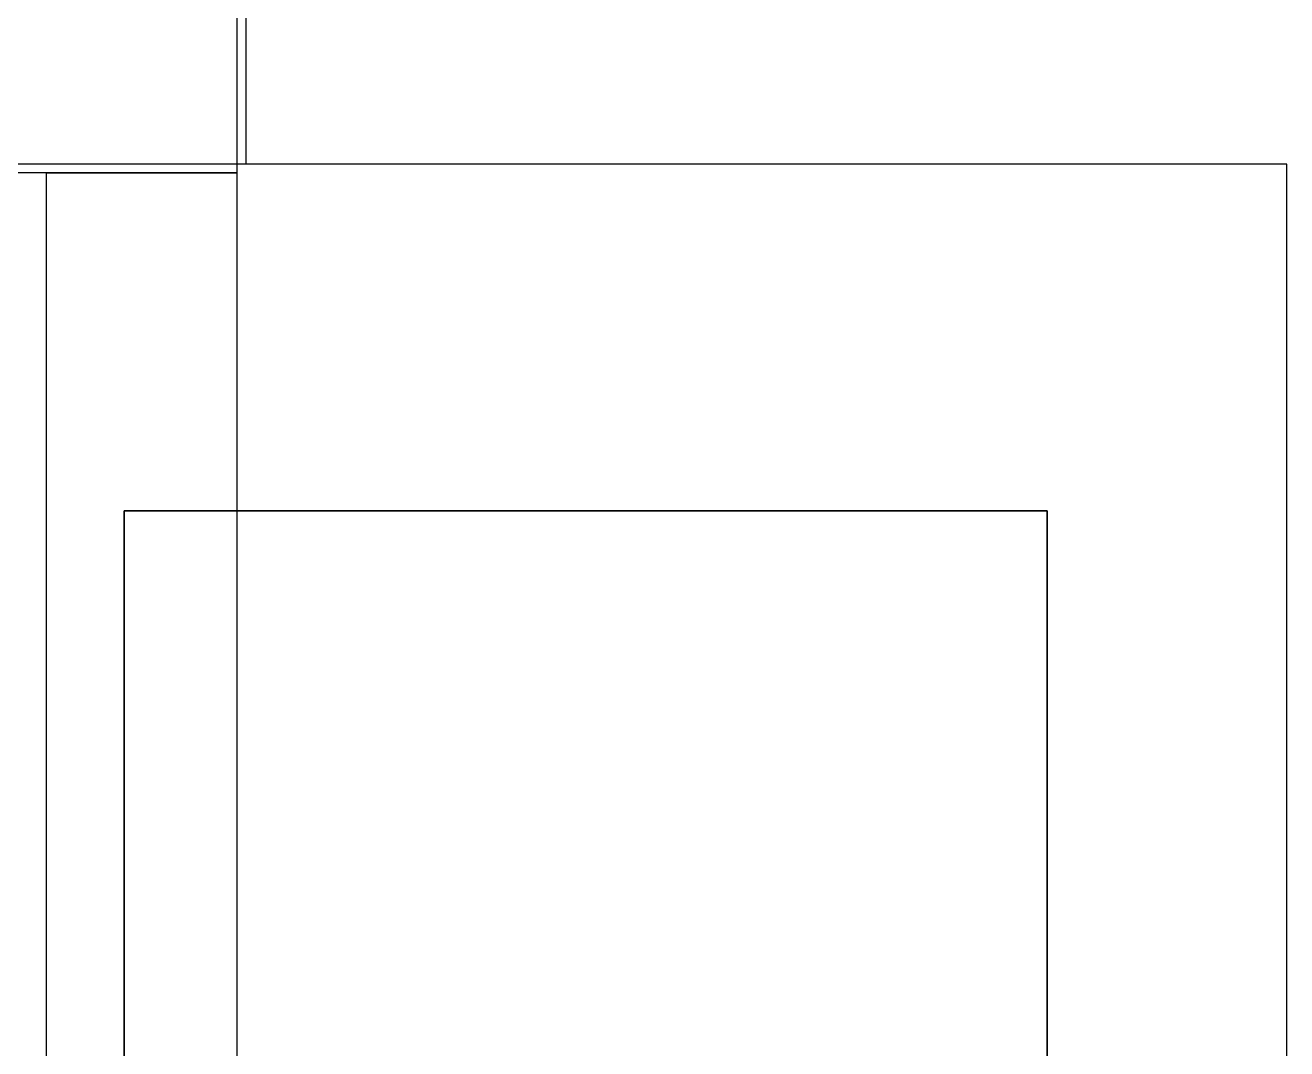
# Model space of a CAD drawing. Header units: millimetres. Extents: x -58291 to 85267, y -25390 to 74943.
# Drawn here: x -5355 to -4628, y 52471 to 53061 of the extents above; entities that cross this region are included whole.
import ezdxf

# ---------------------------------------------------------------- set-up
doc = ezdxf.new("R2010")
doc.units = ezdxf.units.MM
for name, color, linetype in [('Basement 01 - Structural Members', 5, 'Continuous'), ('Basement 01 - Walls', 3, 'Continuous'), ('BRICK_WALLS_P4', 1, 'Continuous'), ('COLUMNS_P5', 5, 'Continuous'), ('SANITARY', 4, 'Continuous')]:
    doc.layers.add(name, color=color, linetype=linetype)

msp = doc.modelspace()

# ---------------------------------------------------------------- linework, layer by layer
at = {"layer": 'Basement 01 - Structural Members', "color": 5, "linetype": 'Continuous', "lineweight": -3, "elevation": -4600}
msp.add_lwpolyline([(-5232.8, 52975.72), (-5832.8, 52975.72), (-5832.8, 53575.72), (-5232.8, 53575.72), (-5232.8, 52975.72)], dxfattribs=at)
at = {"layer": 'Basement 01 - Walls', "color": 3, "linetype": 'Continuous', "lineweight": -3}
for p, q in [((-5342.8, 52975.72, -4600), (-5342.8, 47575.73, -4600)), ((-5342.8, 52975.72, -4600), (-5232.8, 52975.72, -4600)), ((-5232.8, 52975.72, -4600), (-5232.8, 47575.73, -4600))]:
    msp.add_line(p, q, dxfattribs=at)
at = {"layer": 'BRICK_WALLS_P4', "linetype": 'Continuous'}
for p, q in [((-4627.71, 52980.83), (-5227.71, 52980.83)), ((-4627.71, 44390.84), (-4627.71, 52980.83))]:
    msp.add_line(p, q, dxfattribs=at)
at = {"layer": 'COLUMNS_P5', "linetype": 'Continuous', "lineweight": -3}
msp.add_lwpolyline([(-5227.71, 52980.83), (-5827.71, 52980.83), (-5827.71, 53580.83), (-5227.71, 53580.83)], close=True, dxfattribs=at)
at = {"layer": 'SANITARY', "linetype": 'Continuous'}
for p, q in [((-5297.82, 52780.83), (-4765.86, 52780.83)), ((-5297.82, 50980.83), (-5297.82, 52780.83)), ((-5297.82, 52780.83), (-5297.82, 52780.83)), ((-5297.82, 52780.83), (-5297.82, 52780.83, 880)), ((-5297.82, 50980.83), (-5297.82, 52780.83)), ((-5297.82, 52780.83, 880), (-5297.82, 50980.83, 880)), ((-5297.82, 50980.83), (-5297.82, 52780.83)), ((-5297.82, 52780.83, 880), (-5297.82, 50980.83, 880)), ((-5297.82, 52780.83), (-5297.82, 52780.83, 880)), ((-5297.82, 52780.83, 880), (-5297.82, 50980.83, 880)), ((-5297.82, 50980.83), (-5297.82, 52780.83)), ((-5297.82, 52780.83), (-5297.82, 52780.83, 880)), ((-4765.86, 52780.83, 880), (-5297.82, 52780.83, 880)), ((-5297.82, 52780.83), (-4765.86, 52780.83)), ((-5297.82, 52780.83, 880), (-5297.82, 52780.83)), ((-4765.86, 52780.83), (-4765.86, 50980.83)), ((-4765.86, 52780.83), (-4765.86, 52780.83, 880)), ((-4765.86, 52780.83), (-4765.86, 50980.83)), ((-4765.86, 52780.83), (-4765.86, 50980.83)), ((-4765.86, 52780.83), (-4765.86, 52780.83)), ((-4765.86, 50980.83, 880), (-4765.86, 52780.83, 880)), ((-4765.86, 52780.83, 880), (-4765.86, 52780.83)), ((-4765.86, 52780.83), (-4765.86, 50980.83)), ((-4765.86, 50980.83, 880), (-4765.86, 52780.83, 880)), ((-4765.86, 52780.83, 880), (-4765.86, 52780.83)), ((-4765.86, 52780.83), (-4765.86, 52780.83)), ((-4765.86, 50980.83, 880), (-4765.86, 52780.83, 880)), ((-4765.86, 52780.83), (-4765.86, 52780.83)), ((-4765.86, 52780.83, 880), (-4765.86, 52780.83))]:
    msp.add_line(p, q, dxfattribs=at)

doc.saveas('drawing.dxf')
